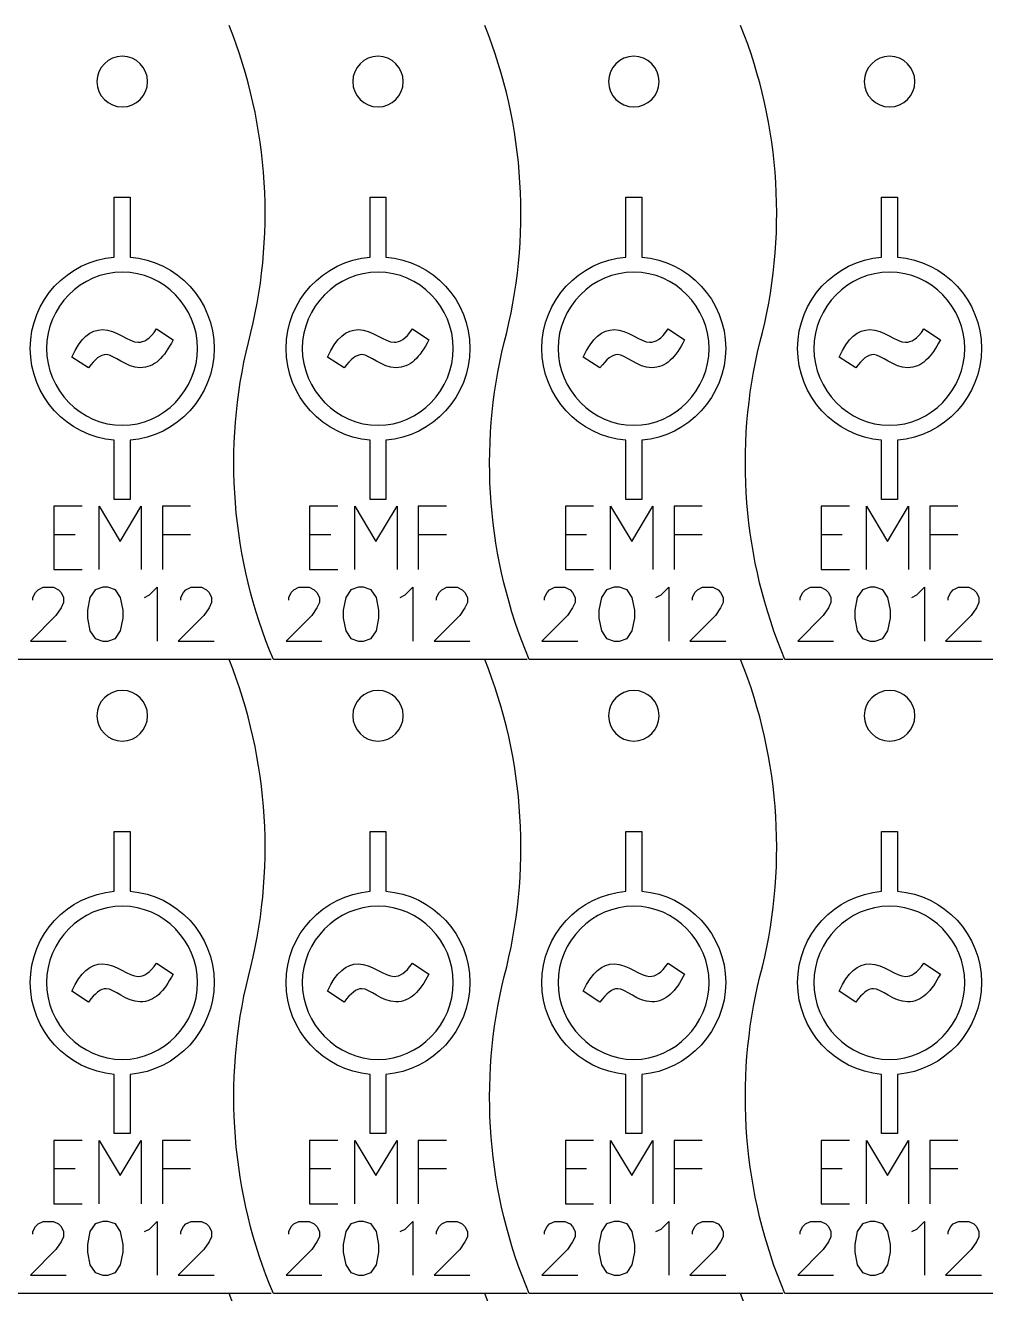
# Model space of a CAD drawing. Header units: millimetres. Extents: x 17 to 566, y -11 to 289.
# Drawn here: x 425.2 to 500.9, y 138.7 to 238.7 of the extents above; entities that cross this region are included whole.
import ezdxf

# ---------------------------------------------------------------- set-up
doc = ezdxf.new("R2010")
doc.units = ezdxf.units.MM
doc.layers.add('cut', color=7, linetype='CONTINUOUS')

msp = doc.modelspace()

# ---------------------------------------------------------------- linework, layer by layer
at = {"layer": 'cut', "color": 7}
for points in [[(434.805291, 234.226564), (434.805291, 234.226564), (434.805291, 234.226564)], [(454.974528, 234.226564), (454.974528, 234.226564), (454.974528, 234.226564)], [(475.143765, 234.226564), (475.143765, 234.226564), (475.143765, 234.226564)], [(495.313002, 234.226564), (495.313002, 234.226564), (495.313002, 234.226564)], [(444.561849, 188.660699), (424.561849, 188.660699)], [(464.731086, 188.660699), (444.731086, 188.660699)], [(484.900323, 188.660699), (464.900323, 188.660699)], [(505.06956, 188.660699), (485.06956, 188.660699)], [(434.805291, 184.22659), (434.805291, 184.22659), (434.805291, 184.22659)], [(454.974528, 184.22659), (454.974528, 184.22659), (454.974528, 184.22659)], [(475.143765, 184.22659), (475.143765, 184.22659), (475.143765, 184.22659)], [(495.313002, 184.22659), (495.313002, 184.22659), (495.313002, 184.22659)], [(444.561849, 138.660726), (424.561849, 138.660726)], [(464.731086, 138.660726), (444.731086, 138.660726)], [(484.900323, 138.660726), (464.900323, 138.660726)], [(505.06956, 138.660726), (485.06956, 138.660726)]]:
    msp.add_lwpolyline(points, dxfattribs=at)
at = {"layer": 'cut', "color": 5}
for points in [[(432.183927, 225.104275), (433.440321, 225.104275), (433.440321, 220.389118)], [(432.183927, 220.389118), (432.183927, 225.104275)], [(452.353164, 225.104275), (453.609558, 225.104275), (453.609558, 220.389118)], [(452.353164, 220.389118), (452.353164, 225.104275)], [(472.5224, 225.104275), (473.778794, 225.104275), (473.778794, 220.389118)], [(472.5224, 220.389118), (472.5224, 225.104275)], [(492.691637, 225.104275), (493.948031, 225.104275), (493.948031, 220.389118)], [(492.691637, 220.389118), (492.691637, 225.104275)], [(435.522568, 214.72441), (436.816994, 213.861374)], [(455.691804, 214.72441), (456.986231, 213.861374)], [(475.861041, 214.72441), (477.155468, 213.861374)], [(496.030278, 214.72441), (497.324705, 213.861374)], [(426.837704, 213.186155), (426.837704, 213.186155)], [(447.00694, 213.186155), (447.00694, 213.186155)], [(467.176177, 213.186155), (467.176177, 213.186155)], [(487.345414, 213.186155), (487.345414, 213.186155)], [(430.139173, 211.64799), (428.825999, 212.5108)], [(450.30841, 211.64799), (448.995236, 212.5108)], [(470.477647, 211.64799), (469.164472, 212.5108)], [(490.646884, 211.64799), (489.333709, 212.5108)], [(433.440321, 205.945346), (433.440321, 201.280478), (432.183927, 201.280478), (432.183927, 205.945346)], [(453.609558, 205.945346), (453.609558, 201.280478), (452.353164, 201.280478), (452.353164, 205.945346)], [(473.778794, 205.945346), (473.778794, 201.280478), (472.5224, 201.280478), (472.5224, 205.945346)], [(493.948031, 205.945346), (493.948031, 201.280478), (492.691637, 201.280478), (492.691637, 205.945346)], [(427.419725, 200.747981), (427.419725, 195.747979)], [(429.641945, 200.747981), (427.419725, 200.747981)], [(430.982301, 200.747981), (432.648964, 197.970203)], [(430.982301, 195.747979), (430.982301, 200.747981)], [(432.648964, 197.970203), (434.31563, 200.747981)], [(434.31563, 200.747981), (434.31563, 195.747979)], [(435.982296, 200.747981), (435.982296, 195.747979)], [(438.20452, 200.747981), (435.982296, 200.747981)], [(447.588962, 200.747981), (447.588962, 195.747979)], [(449.811182, 200.747981), (447.588962, 200.747981)], [(451.151538, 200.747981), (452.818201, 197.970203)], [(451.151538, 195.747979), (451.151538, 200.747981)], [(452.818201, 197.970203), (454.484867, 200.747981)], [(454.484867, 200.747981), (454.484867, 195.747979)], [(456.151533, 200.747981), (456.151533, 195.747979)], [(458.373757, 200.747981), (456.151533, 200.747981)], [(467.758199, 200.747981), (467.758199, 195.747979)], [(469.980419, 200.747981), (467.758199, 200.747981)], [(471.320774, 200.747981), (472.987438, 197.970203)], [(471.320774, 195.747979), (471.320774, 200.747981)], [(472.987438, 197.970203), (474.654104, 200.747981)], [(474.654104, 200.747981), (474.654104, 195.747979)], [(476.32077, 200.747981), (476.32077, 195.747979)], [(478.542993, 200.747981), (476.32077, 200.747981)], [(487.927436, 200.747981), (487.927436, 195.747979)], [(490.149656, 200.747981), (487.927436, 200.747981)], [(491.490011, 200.747981), (493.156675, 197.970203)], [(491.490011, 195.747979), (491.490011, 200.747981)], [(493.156675, 197.970203), (494.823341, 200.747981)], [(494.823341, 200.747981), (494.823341, 195.747979)], [(496.490007, 200.747981), (496.490007, 195.747979)], [(498.71223, 200.747981), (496.490007, 200.747981)], [(427.419725, 198.525757), (429.086388, 198.525757)], [(435.982296, 198.525757), (438.20452, 198.525757)], [(447.588962, 198.525757), (449.255625, 198.525757)], [(456.151533, 198.525757), (458.373757, 198.525757)], [(467.758199, 198.525757), (469.424862, 198.525757)], [(476.32077, 198.525757), (478.542993, 198.525757)], [(487.927436, 198.525757), (489.594099, 198.525757)], [(496.490007, 198.525757), (498.71223, 198.525757)], [(427.419725, 195.747979), (429.641945, 195.747979)], [(447.588962, 195.747979), (449.811182, 195.747979)], [(467.758199, 195.747979), (469.980419, 195.747979)], [(487.927436, 195.747979), (490.149656, 195.747979)], [(425.968688, 193.953004), (426.170708, 194.155024)], [(426.170708, 194.155024), (426.574749, 194.357044)], [(426.574749, 194.357044), (427.38283, 194.357044)], [(427.38283, 194.357044), (427.786871, 194.155024)], [(427.786871, 194.155024), (427.988891, 193.953004)], [(430.665659, 194.155024), (430.261618, 193.548963)], [(431.27172, 194.357044), (430.665659, 194.155024)], [(431.67576, 194.357044), (431.27172, 194.357044)], [(432.281818, 194.155024), (431.67576, 194.357044)], [(432.685859, 193.548963), (432.281818, 194.155024)], [(434.958586, 193.750983), (435.564647, 194.357044)], [(435.564647, 194.357044), (435.564647, 190.114595)], [(437.635354, 193.953004), (437.837374, 194.155024)], [(437.837374, 194.155024), (438.241415, 194.357044)], [(438.241415, 194.357044), (439.049496, 194.357044)], [(439.049496, 194.357044), (439.453536, 194.155024)], [(439.453536, 194.155024), (439.655557, 193.953004)], [(446.137925, 193.953004), (446.339945, 194.155024)], [(446.339945, 194.155024), (446.743986, 194.357044)], [(446.743986, 194.357044), (447.552067, 194.357044)], [(447.552067, 194.357044), (447.956107, 194.155024)], [(447.956107, 194.155024), (448.158128, 193.953004)], [(450.834895, 194.155024), (450.430855, 193.548963)], [(451.440956, 194.357044), (450.834895, 194.155024)], [(451.844997, 194.357044), (451.440956, 194.357044)], [(452.451055, 194.155024), (451.844997, 194.357044)], [(452.855096, 193.548963), (452.451055, 194.155024)], [(455.127823, 193.750983), (455.733884, 194.357044)], [(455.733884, 194.357044), (455.733884, 190.114595)], [(457.804591, 193.953004), (458.006611, 194.155024)], [(458.006611, 194.155024), (458.410651, 194.357044)], [(458.410651, 194.357044), (459.218733, 194.357044)], [(459.218733, 194.357044), (459.622773, 194.155024)], [(459.622773, 194.155024), (459.824794, 193.953004)], [(466.307162, 193.953004), (466.509182, 194.155024)], [(466.509182, 194.155024), (466.913222, 194.357044)], [(466.913222, 194.357044), (467.721304, 194.357044)], [(467.721304, 194.357044), (468.125344, 194.155024)], [(468.125344, 194.155024), (468.327365, 193.953004)], [(471.004132, 194.155024), (470.600092, 193.548963)], [(471.610193, 194.357044), (471.004132, 194.155024)], [(472.014234, 194.357044), (471.610193, 194.357044)], [(472.620292, 194.155024), (472.014234, 194.357044)], [(473.024333, 193.548963), (472.620292, 194.155024)], [(475.29706, 193.750983), (475.903121, 194.357044)], [(475.903121, 194.357044), (475.903121, 190.114595)], [(477.973827, 193.953004), (478.175848, 194.155024)], [(478.175848, 194.155024), (478.579888, 194.357044)], [(478.579888, 194.357044), (479.38797, 194.357044)], [(479.38797, 194.357044), (479.79201, 194.155024)], [(479.79201, 194.155024), (479.994031, 193.953004)], [(486.476398, 193.953004), (486.678419, 194.155024)], [(486.678419, 194.155024), (487.082459, 194.357044)], [(487.082459, 194.357044), (487.890541, 194.357044)], [(487.890541, 194.357044), (488.294581, 194.155024)], [(488.294581, 194.155024), (488.496602, 193.953004)], [(491.173369, 194.155024), (490.769329, 193.548963)], [(491.77943, 194.357044), (491.173369, 194.155024)], [(492.183471, 194.357044), (491.77943, 194.357044)], [(492.789529, 194.155024), (492.183471, 194.357044)], [(493.19357, 193.548963), (492.789529, 194.155024)], [(495.466297, 193.750983), (496.072358, 194.357044)], [(496.072358, 194.357044), (496.072358, 190.114595)], [(498.143064, 193.953004), (498.345085, 194.155024)], [(498.345085, 194.155024), (498.749125, 194.357044)], [(498.749125, 194.357044), (499.557207, 194.357044)], [(499.557207, 194.357044), (499.961247, 194.155024)], [(499.961247, 194.155024), (500.163267, 193.953004)], [(425.766667, 193.548963), (425.968688, 193.953004)], [(425.766667, 193.346943), (425.766667, 193.548963)], [(427.988891, 193.953004), (428.190911, 193.548963)], [(428.190911, 193.144922), (427.988891, 192.740882)], [(428.190911, 193.548963), (428.190911, 193.144922)], [(430.261618, 193.548963), (430.059598, 192.538862)], [(432.887879, 192.538862), (432.685859, 193.548963)], [(434.554545, 193.548963), (434.958586, 193.750983)], [(437.433333, 193.548963), (437.635354, 193.953004)], [(437.433333, 193.346943), (437.433333, 193.548963)], [(439.655557, 193.953004), (439.857577, 193.548963)], [(439.857577, 193.144922), (439.655557, 192.740882)], [(439.857577, 193.548963), (439.857577, 193.144922)], [(445.935904, 193.548963), (446.137925, 193.953004)], [(445.935904, 193.346943), (445.935904, 193.548963)], [(448.158128, 193.953004), (448.360148, 193.548963)], [(448.360148, 193.144922), (448.158128, 192.740882)], [(448.360148, 193.548963), (448.360148, 193.144922)], [(450.430855, 193.548963), (450.228835, 192.538862)], [(453.057116, 192.538862), (452.855096, 193.548963)], [(454.723782, 193.548963), (455.127823, 193.750983)], [(457.60257, 193.548963), (457.804591, 193.953004)], [(457.60257, 193.346943), (457.60257, 193.548963)], [(459.824794, 193.953004), (460.026814, 193.548963)], [(460.026814, 193.144922), (459.824794, 192.740882)], [(460.026814, 193.548963), (460.026814, 193.144922)], [(466.105141, 193.548963), (466.307162, 193.953004)], [(466.105141, 193.346943), (466.105141, 193.548963)], [(468.327365, 193.953004), (468.529385, 193.548963)], [(468.529385, 193.144922), (468.327365, 192.740882)], [(468.529385, 193.548963), (468.529385, 193.144922)], [(470.600092, 193.548963), (470.398071, 192.538862)], [(473.226353, 192.538862), (473.024333, 193.548963)], [(474.893019, 193.548963), (475.29706, 193.750983)], [(477.771807, 193.548963), (477.973827, 193.953004)], [(477.771807, 193.346943), (477.771807, 193.548963)], [(479.994031, 193.953004), (480.196051, 193.548963)], [(480.196051, 193.144922), (479.994031, 192.740882)], [(480.196051, 193.548963), (480.196051, 193.144922)], [(486.274378, 193.548963), (486.476398, 193.953004)], [(486.274378, 193.346943), (486.274378, 193.548963)], [(488.496602, 193.953004), (488.698622, 193.548963)], [(488.698622, 193.144922), (488.496602, 192.740882)], [(488.698622, 193.548963), (488.698622, 193.144922)], [(490.769329, 193.548963), (490.567308, 192.538862)], [(493.39559, 192.538862), (493.19357, 193.548963)], [(495.062256, 193.548963), (495.466297, 193.750983)], [(497.941044, 193.548963), (498.143064, 193.953004)], [(497.941044, 193.346943), (497.941044, 193.548963)], [(500.163267, 193.953004), (500.365288, 193.548963)], [(500.365288, 193.144922), (500.163267, 192.740882)], [(500.365288, 193.548963), (500.365288, 193.144922)], [(427.58485, 192.134821), (425.564647, 190.114595)], [(427.988891, 192.740882), (427.58485, 192.134821)], [(430.059598, 192.538862), (430.059598, 191.932801)], [(432.887879, 191.932801), (432.887879, 192.538862)], [(439.251516, 192.134821), (437.231316, 190.114595)], [(439.655557, 192.740882), (439.251516, 192.134821)], [(447.754087, 192.134821), (445.733884, 190.114595)], [(448.158128, 192.740882), (447.754087, 192.134821)], [(450.228835, 192.538862), (450.228835, 191.932801)], [(453.057116, 191.932801), (453.057116, 192.538862)], [(459.420753, 192.134821), (457.400553, 190.114595)], [(459.824794, 192.740882), (459.420753, 192.134821)], [(467.923324, 192.134821), (465.903121, 190.114595)], [(468.327365, 192.740882), (467.923324, 192.134821)], [(470.398071, 192.538862), (470.398071, 191.932801)], [(473.226353, 191.932801), (473.226353, 192.538862)], [(479.58999, 192.134821), (477.56979, 190.114595)], [(479.994031, 192.740882), (479.58999, 192.134821)], [(488.092561, 192.134821), (486.072358, 190.114595)], [(488.496602, 192.740882), (488.092561, 192.134821)], [(490.567308, 192.538862), (490.567308, 191.932801)], [(493.39559, 191.932801), (493.39559, 192.538862)], [(499.759227, 192.134821), (497.739027, 190.114595)], [(500.163267, 192.740882), (499.759227, 192.134821)], [(430.059598, 191.932801), (430.261618, 190.922682)], [(432.685859, 190.922682), (432.887879, 191.932801)], [(450.228835, 191.932801), (450.430855, 190.922682)], [(452.855096, 190.922682), (453.057116, 191.932801)], [(470.398071, 191.932801), (470.600092, 190.922682)], [(473.024333, 190.922682), (473.226353, 191.932801)], [(490.567308, 191.932801), (490.769329, 190.922682)], [(493.19357, 190.922682), (493.39559, 191.932801)], [(425.564647, 190.114595), (428.392931, 190.114595)], [(430.261618, 190.922682), (430.665659, 190.316638)], [(430.665659, 190.316638), (431.27172, 190.114595)], [(431.27172, 190.114595), (431.67576, 190.114595)], [(431.67576, 190.114595), (432.281818, 190.316638)], [(432.281818, 190.316638), (432.685859, 190.922682)], [(437.231316, 190.114595), (440.059597, 190.114595)], [(445.733884, 190.114595), (448.562168, 190.114595)], [(450.430855, 190.922682), (450.834895, 190.316638)], [(450.834895, 190.316638), (451.440956, 190.114595)], [(451.440956, 190.114595), (451.844997, 190.114595)], [(451.844997, 190.114595), (452.451055, 190.316638)], [(452.451055, 190.316638), (452.855096, 190.922682)], [(457.400553, 190.114595), (460.228834, 190.114595)], [(465.903121, 190.114595), (468.731405, 190.114595)], [(470.600092, 190.922682), (471.004132, 190.316638)], [(471.004132, 190.316638), (471.610193, 190.114595)], [(471.610193, 190.114595), (472.014234, 190.114595)], [(472.014234, 190.114595), (472.620292, 190.316638)], [(472.620292, 190.316638), (473.024333, 190.922682)], [(477.56979, 190.114595), (480.398071, 190.114595)], [(486.072358, 190.114595), (488.900642, 190.114595)], [(490.769329, 190.922682), (491.173369, 190.316638)], [(491.173369, 190.316638), (491.77943, 190.114595)], [(491.77943, 190.114595), (492.183471, 190.114595)], [(492.183471, 190.114595), (492.789529, 190.316638)], [(492.789529, 190.316638), (493.19357, 190.922682)], [(497.739027, 190.114595), (500.567308, 190.114595)], [(432.183927, 175.104302), (433.440321, 175.104302), (433.440321, 170.389144)], [(432.183927, 170.389144), (432.183927, 175.104302)], [(452.353164, 175.104302), (453.609558, 175.104302), (453.609558, 170.389144)], [(452.353164, 170.389144), (452.353164, 175.104302)], [(472.5224, 175.104302), (473.778794, 175.104302), (473.778794, 170.389144)], [(472.5224, 170.389144), (472.5224, 175.104302)], [(492.691637, 175.104302), (493.948031, 175.104302), (493.948031, 170.389144)], [(492.691637, 170.389144), (492.691637, 175.104302)], [(435.522568, 164.724436), (436.816994, 163.861401)], [(455.691804, 164.724436), (456.986231, 163.861401)], [(475.861041, 164.724436), (477.155468, 163.861401)], [(496.030278, 164.724436), (497.324705, 163.861401)], [(426.837704, 163.186181), (426.837704, 163.186181)], [(447.00694, 163.186181), (447.00694, 163.186181)], [(467.176177, 163.186181), (467.176177, 163.186181)], [(487.345414, 163.186181), (487.345414, 163.186181)], [(430.139173, 161.648017), (428.825999, 162.510826)], [(450.30841, 161.648017), (448.995236, 162.510826)], [(470.477647, 161.648017), (469.164472, 162.510826)], [(490.646884, 161.648017), (489.333709, 162.510826)], [(433.440321, 155.945372), (433.440321, 151.280504), (432.183927, 151.280504), (432.183927, 155.945372)], [(453.609558, 155.945372), (453.609558, 151.280504), (452.353164, 151.280504), (452.353164, 155.945372)], [(473.778794, 155.945372), (473.778794, 151.280504), (472.5224, 151.280504), (472.5224, 155.945372)], [(493.948031, 155.945372), (493.948031, 151.280504), (492.691637, 151.280504), (492.691637, 155.945372)], [(427.419725, 150.748007), (427.419725, 145.748006)], [(429.641945, 150.748007), (427.419725, 150.748007)], [(430.982301, 150.748007), (432.648964, 147.970229)], [(430.982301, 145.748006), (430.982301, 150.748007)], [(432.648964, 147.970229), (434.31563, 150.748007)], [(434.31563, 150.748007), (434.31563, 145.748006)], [(435.982296, 150.748007), (435.982296, 145.748006)], [(438.20452, 150.748007), (435.982296, 150.748007)], [(447.588962, 150.748007), (447.588962, 145.748006)], [(449.811182, 150.748007), (447.588962, 150.748007)], [(451.151538, 150.748007), (452.818201, 147.970229)], [(451.151538, 145.748006), (451.151538, 150.748007)], [(452.818201, 147.970229), (454.484867, 150.748007)], [(454.484867, 150.748007), (454.484867, 145.748006)], [(456.151533, 150.748007), (456.151533, 145.748006)], [(458.373757, 150.748007), (456.151533, 150.748007)], [(467.758199, 150.748007), (467.758199, 145.748006)], [(469.980419, 150.748007), (467.758199, 150.748007)], [(471.320774, 150.748007), (472.987438, 147.970229)], [(471.320774, 145.748006), (471.320774, 150.748007)], [(472.987438, 147.970229), (474.654104, 150.748007)], [(474.654104, 150.748007), (474.654104, 145.748006)], [(476.32077, 150.748007), (476.32077, 145.748006)], [(478.542993, 150.748007), (476.32077, 150.748007)], [(487.927436, 150.748007), (487.927436, 145.748006)], [(490.149656, 150.748007), (487.927436, 150.748007)], [(491.490011, 150.748007), (493.156675, 147.970229)], [(491.490011, 145.748006), (491.490011, 150.748007)], [(493.156675, 147.970229), (494.823341, 150.748007)], [(494.823341, 150.748007), (494.823341, 145.748006)], [(496.490007, 150.748007), (496.490007, 145.748006)], [(498.71223, 150.748007), (496.490007, 150.748007)], [(427.419725, 148.525784), (429.086388, 148.525784)], [(435.982296, 148.525784), (438.20452, 148.525784)], [(447.588962, 148.525784), (449.255625, 148.525784)], [(456.151533, 148.525784), (458.373757, 148.525784)], [(467.758199, 148.525784), (469.424862, 148.525784)], [(476.32077, 148.525784), (478.542993, 148.525784)], [(487.927436, 148.525784), (489.594099, 148.525784)], [(496.490007, 148.525784), (498.71223, 148.525784)], [(427.419725, 145.748006), (429.641945, 145.748006)], [(447.588962, 145.748006), (449.811182, 145.748006)], [(467.758199, 145.748006), (469.980419, 145.748006)], [(487.927436, 145.748006), (490.149656, 145.748006)], [(425.968688, 143.95303), (426.170708, 144.155051)], [(426.170708, 144.155051), (426.574749, 144.357071)], [(426.574749, 144.357071), (427.38283, 144.357071)], [(427.38283, 144.357071), (427.786871, 144.155051)], [(427.786871, 144.155051), (427.988891, 143.95303)], [(430.665659, 144.155051), (430.261618, 143.54899)], [(431.27172, 144.357071), (430.665659, 144.155051)], [(431.67576, 144.357071), (431.27172, 144.357071)], [(432.281818, 144.155051), (431.67576, 144.357071)], [(432.685859, 143.54899), (432.281818, 144.155051)], [(434.958586, 143.75101), (435.564647, 144.357071)], [(435.564647, 144.357071), (435.564647, 140.114622)], [(437.635354, 143.95303), (437.837374, 144.155051)], [(437.837374, 144.155051), (438.241415, 144.357071)], [(438.241415, 144.357071), (439.049496, 144.357071)], [(439.049496, 144.357071), (439.453536, 144.155051)], [(439.453536, 144.155051), (439.655557, 143.95303)], [(446.137925, 143.95303), (446.339945, 144.155051)], [(446.339945, 144.155051), (446.743986, 144.357071)], [(446.743986, 144.357071), (447.552067, 144.357071)], [(447.552067, 144.357071), (447.956107, 144.155051)], [(447.956107, 144.155051), (448.158128, 143.95303)], [(450.834895, 144.155051), (450.430855, 143.54899)], [(451.440956, 144.357071), (450.834895, 144.155051)], [(451.844997, 144.357071), (451.440956, 144.357071)], [(452.451055, 144.155051), (451.844997, 144.357071)], [(452.855096, 143.54899), (452.451055, 144.155051)], [(455.127823, 143.75101), (455.733884, 144.357071)], [(455.733884, 144.357071), (455.733884, 140.114622)], [(457.804591, 143.95303), (458.006611, 144.155051)], [(458.006611, 144.155051), (458.410651, 144.357071)], [(458.410651, 144.357071), (459.218733, 144.357071)], [(459.218733, 144.357071), (459.622773, 144.155051)], [(459.622773, 144.155051), (459.824794, 143.95303)], [(466.307162, 143.95303), (466.509182, 144.155051)], [(466.509182, 144.155051), (466.913222, 144.357071)], [(466.913222, 144.357071), (467.721304, 144.357071)], [(467.721304, 144.357071), (468.125344, 144.155051)], [(468.125344, 144.155051), (468.327365, 143.95303)], [(471.004132, 144.155051), (470.600092, 143.54899)], [(471.610193, 144.357071), (471.004132, 144.155051)], [(472.014234, 144.357071), (471.610193, 144.357071)], [(472.620292, 144.155051), (472.014234, 144.357071)], [(473.024333, 143.54899), (472.620292, 144.155051)], [(475.29706, 143.75101), (475.903121, 144.357071)], [(475.903121, 144.357071), (475.903121, 140.114622)], [(477.973827, 143.95303), (478.175848, 144.155051)], [(478.175848, 144.155051), (478.579888, 144.357071)], [(478.579888, 144.357071), (479.38797, 144.357071)], [(479.38797, 144.357071), (479.79201, 144.155051)], [(479.79201, 144.155051), (479.994031, 143.95303)], [(486.476398, 143.95303), (486.678419, 144.155051)], [(486.678419, 144.155051), (487.082459, 144.357071)], [(487.082459, 144.357071), (487.890541, 144.357071)], [(487.890541, 144.357071), (488.294581, 144.155051)], [(488.294581, 144.155051), (488.496602, 143.95303)], [(491.173369, 144.155051), (490.769329, 143.54899)], [(491.77943, 144.357071), (491.173369, 144.155051)], [(492.183471, 144.357071), (491.77943, 144.357071)], [(492.789529, 144.155051), (492.183471, 144.357071)], [(493.19357, 143.54899), (492.789529, 144.155051)], [(495.466297, 143.75101), (496.072358, 144.357071)], [(496.072358, 144.357071), (496.072358, 140.114622)], [(498.143064, 143.95303), (498.345085, 144.155051)], [(498.345085, 144.155051), (498.749125, 144.357071)], [(498.749125, 144.357071), (499.557207, 144.357071)], [(499.557207, 144.357071), (499.961247, 144.155051)], [(499.961247, 144.155051), (500.163267, 143.95303)], [(425.766667, 143.54899), (425.968688, 143.95303)], [(425.766667, 143.346969), (425.766667, 143.54899)], [(427.988891, 143.95303), (428.190911, 143.54899)], [(428.190911, 143.144949), (427.988891, 142.740908)], [(428.190911, 143.54899), (428.190911, 143.144949)], [(430.261618, 143.54899), (430.059598, 142.538888)], [(432.887879, 142.538888), (432.685859, 143.54899)], [(434.554545, 143.54899), (434.958586, 143.75101)], [(437.433333, 143.54899), (437.635354, 143.95303)], [(437.433333, 143.346969), (437.433333, 143.54899)], [(439.655557, 143.95303), (439.857577, 143.54899)], [(439.857577, 143.144949), (439.655557, 142.740908)], [(439.857577, 143.54899), (439.857577, 143.144949)], [(445.935904, 143.54899), (446.137925, 143.95303)], [(445.935904, 143.346969), (445.935904, 143.54899)], [(448.158128, 143.95303), (448.360148, 143.54899)], [(448.360148, 143.144949), (448.158128, 142.740908)], [(448.360148, 143.54899), (448.360148, 143.144949)], [(450.430855, 143.54899), (450.228835, 142.538888)], [(453.057116, 142.538888), (452.855096, 143.54899)], [(454.723782, 143.54899), (455.127823, 143.75101)], [(457.60257, 143.54899), (457.804591, 143.95303)], [(457.60257, 143.346969), (457.60257, 143.54899)], [(459.824794, 143.95303), (460.026814, 143.54899)], [(460.026814, 143.144949), (459.824794, 142.740908)], [(460.026814, 143.54899), (460.026814, 143.144949)], [(466.105141, 143.54899), (466.307162, 143.95303)], [(466.105141, 143.346969), (466.105141, 143.54899)], [(468.327365, 143.95303), (468.529385, 143.54899)], [(468.529385, 143.144949), (468.327365, 142.740908)], [(468.529385, 143.54899), (468.529385, 143.144949)], [(470.600092, 143.54899), (470.398071, 142.538888)], [(473.226353, 142.538888), (473.024333, 143.54899)], [(474.893019, 143.54899), (475.29706, 143.75101)], [(477.771807, 143.54899), (477.973827, 143.95303)], [(477.771807, 143.346969), (477.771807, 143.54899)], [(479.994031, 143.95303), (480.196051, 143.54899)], [(480.196051, 143.144949), (479.994031, 142.740908)], [(480.196051, 143.54899), (480.196051, 143.144949)], [(486.274378, 143.54899), (486.476398, 143.95303)], [(486.274378, 143.346969), (486.274378, 143.54899)], [(488.496602, 143.95303), (488.698622, 143.54899)], [(488.698622, 143.144949), (488.496602, 142.740908)], [(488.698622, 143.54899), (488.698622, 143.144949)], [(490.769329, 143.54899), (490.567308, 142.538888)], [(493.39559, 142.538888), (493.19357, 143.54899)], [(495.062256, 143.54899), (495.466297, 143.75101)], [(497.941044, 143.54899), (498.143064, 143.95303)], [(497.941044, 143.346969), (497.941044, 143.54899)], [(500.163267, 143.95303), (500.365288, 143.54899)], [(500.365288, 143.144949), (500.163267, 142.740908)], [(500.365288, 143.54899), (500.365288, 143.144949)], [(427.58485, 142.134848), (425.564647, 140.114622)], [(427.988891, 142.740908), (427.58485, 142.134848)], [(430.059598, 142.538888), (430.059598, 141.932827)], [(432.887879, 141.932827), (432.887879, 142.538888)], [(439.251516, 142.134848), (437.231316, 140.114622)], [(439.655557, 142.740908), (439.251516, 142.134848)], [(447.754087, 142.134848), (445.733884, 140.114622)], [(448.158128, 142.740908), (447.754087, 142.134848)], [(450.228835, 142.538888), (450.228835, 141.932827)], [(453.057116, 141.932827), (453.057116, 142.538888)], [(459.420753, 142.134848), (457.400553, 140.114622)], [(459.824794, 142.740908), (459.420753, 142.134848)], [(467.923324, 142.134848), (465.903121, 140.114622)], [(468.327365, 142.740908), (467.923324, 142.134848)], [(470.398071, 142.538888), (470.398071, 141.932827)], [(473.226353, 141.932827), (473.226353, 142.538888)], [(479.58999, 142.134848), (477.56979, 140.114622)], [(479.994031, 142.740908), (479.58999, 142.134848)], [(488.092561, 142.134848), (486.072358, 140.114622)], [(488.496602, 142.740908), (488.092561, 142.134848)], [(490.567308, 142.538888), (490.567308, 141.932827)], [(493.39559, 141.932827), (493.39559, 142.538888)], [(499.759227, 142.134848), (497.739027, 140.114622)], [(500.163267, 142.740908), (499.759227, 142.134848)], [(430.059598, 141.932827), (430.261618, 140.922709)], [(432.685859, 140.922709), (432.887879, 141.932827)], [(450.228835, 141.932827), (450.430855, 140.922709)], [(452.855096, 140.922709), (453.057116, 141.932827)], [(470.398071, 141.932827), (470.600092, 140.922709)], [(473.024333, 140.922709), (473.226353, 141.932827)], [(490.567308, 141.932827), (490.769329, 140.922709)], [(493.19357, 140.922709), (493.39559, 141.932827)], [(425.564647, 140.114622), (428.392931, 140.114622)], [(430.261618, 140.922709), (430.665659, 140.316665)], [(430.665659, 140.316665), (431.27172, 140.114622)], [(431.27172, 140.114622), (431.67576, 140.114622)], [(431.67576, 140.114622), (432.281818, 140.316665)], [(432.281818, 140.316665), (432.685859, 140.922709)], [(437.231316, 140.114622), (440.059597, 140.114622)], [(445.733884, 140.114622), (448.562168, 140.114622)], [(450.430855, 140.922709), (450.834895, 140.316665)], [(450.834895, 140.316665), (451.440956, 140.114622)], [(451.440956, 140.114622), (451.844997, 140.114622)], [(451.844997, 140.114622), (452.451055, 140.316665)], [(452.451055, 140.316665), (452.855096, 140.922709)], [(457.400553, 140.114622), (460.228834, 140.114622)], [(465.903121, 140.114622), (468.731405, 140.114622)], [(470.600092, 140.922709), (471.004132, 140.316665)], [(471.004132, 140.316665), (471.610193, 140.114622)], [(471.610193, 140.114622), (472.014234, 140.114622)], [(472.014234, 140.114622), (472.620292, 140.316665)], [(472.620292, 140.316665), (473.024333, 140.922709)], [(477.56979, 140.114622), (480.398071, 140.114622)], [(486.072358, 140.114622), (488.900642, 140.114622)], [(490.769329, 140.922709), (491.173369, 140.316665)], [(491.173369, 140.316665), (491.77943, 140.114622)], [(491.77943, 140.114622), (492.183471, 140.114622)], [(492.183471, 140.114622), (492.789529, 140.316665)], [(492.789529, 140.316665), (493.19357, 140.922709)], [(497.739027, 140.114622), (500.567308, 140.114622)]]:
    msp.add_lwpolyline(points, dxfattribs=at)
at = {"layer": 'cut', "color": 7}
for points in [[(442.759555, 213.660675), (444.949024, 221.868369), (444.404677, 230.780839), (441.231635, 238.660673)], [(462.928792, 213.660675), (465.118261, 221.868369), (464.573914, 230.780839), (461.400872, 238.660673)], [(483.098029, 213.660675), (485.287498, 221.868369), (484.74315, 230.780839), (481.570109, 238.660673)], [(432.812122, 236.219733), (431.711326, 236.219733), (430.818953, 235.327357), (430.818953, 234.226564)], [(434.805291, 234.226564), (434.805291, 235.327357), (433.912919, 236.219733), (432.812122, 236.219733)], [(452.981359, 236.219733), (451.880563, 236.219733), (450.98819, 235.327357), (450.98819, 234.226564)], [(454.974528, 234.226564), (454.974528, 235.327357), (454.082156, 236.219733), (452.981359, 236.219733)], [(473.150596, 236.219733), (472.0498, 236.219733), (471.157427, 235.327357), (471.157427, 234.226564)], [(475.143765, 234.226564), (475.143765, 235.327357), (474.251393, 236.219733), (473.150596, 236.219733)], [(493.319833, 236.219733), (492.219036, 236.219733), (491.326664, 235.327357), (491.326664, 234.226564)], [(495.313002, 234.226564), (495.313002, 235.327357), (494.420629, 236.219733), (493.319833, 236.219733)], [(430.818953, 234.226564), (430.818953, 233.125761), (431.711326, 232.233395), (432.812122, 232.233395)], [(432.812122, 232.233395), (433.912919, 232.233395), (434.805291, 233.125761), (434.805291, 234.226564)], [(450.98819, 234.226564), (450.98819, 233.125761), (451.880563, 232.233395), (452.981359, 232.233395)], [(452.981359, 232.233395), (454.082156, 232.233395), (454.974528, 233.125761), (454.974528, 234.226564)], [(471.157427, 234.226564), (471.157427, 233.125761), (472.0498, 232.233395), (473.150596, 232.233395)], [(473.150596, 232.233395), (474.251393, 232.233395), (475.143765, 233.125761), (475.143765, 234.226564)], [(491.326664, 234.226564), (491.326664, 233.125761), (492.219036, 232.233395), (493.319833, 232.233395)], [(493.319833, 232.233395), (494.420629, 232.233395), (495.313002, 233.125761), (495.313002, 234.226564)], [(444.731086, 188.660699), (441.415492, 196.492973), (440.712643, 205.405454), (442.759555, 213.660675)], [(464.900323, 188.660699), (461.584729, 196.492973), (460.88188, 205.405454), (462.928792, 213.660675)], [(485.06956, 188.660699), (481.753966, 196.492973), (481.051116, 205.405454), (483.098029, 213.660675)], [(442.759555, 163.660701), (444.949024, 171.868395), (444.404677, 180.780866), (441.231635, 188.660699)], [(462.928792, 163.660701), (465.118261, 171.868395), (464.573914, 180.780866), (461.400872, 188.660699)], [(483.098029, 163.660701), (485.287498, 171.868395), (484.74315, 180.780866), (481.570109, 188.660699)], [(432.812122, 186.219759), (431.711326, 186.219759), (430.818953, 185.327384), (430.818953, 184.22659)], [(434.805291, 184.22659), (434.805291, 185.327384), (433.912919, 186.219759), (432.812122, 186.219759)], [(452.981359, 186.219759), (451.880563, 186.219759), (450.98819, 185.327384), (450.98819, 184.22659)], [(454.974528, 184.22659), (454.974528, 185.327384), (454.082156, 186.219759), (452.981359, 186.219759)], [(473.150596, 186.219759), (472.0498, 186.219759), (471.157427, 185.327384), (471.157427, 184.22659)], [(475.143765, 184.22659), (475.143765, 185.327384), (474.251393, 186.219759), (473.150596, 186.219759)], [(493.319833, 186.219759), (492.219036, 186.219759), (491.326664, 185.327384), (491.326664, 184.22659)], [(495.313002, 184.22659), (495.313002, 185.327384), (494.420629, 186.219759), (493.319833, 186.219759)], [(430.818953, 184.22659), (430.818953, 183.125788), (431.711326, 182.233421), (432.812122, 182.233421)], [(432.812122, 182.233421), (433.912919, 182.233421), (434.805291, 183.125788), (434.805291, 184.22659)], [(450.98819, 184.22659), (450.98819, 183.125788), (451.880563, 182.233421), (452.981359, 182.233421)], [(452.981359, 182.233421), (454.082156, 182.233421), (454.974528, 183.125788), (454.974528, 184.22659)], [(471.157427, 184.22659), (471.157427, 183.125788), (472.0498, 182.233421), (473.150596, 182.233421)], [(473.150596, 182.233421), (474.251393, 182.233421), (475.143765, 183.125788), (475.143765, 184.22659)], [(491.326664, 184.22659), (491.326664, 183.125788), (492.219036, 182.233421), (493.319833, 182.233421)], [(493.319833, 182.233421), (494.420629, 182.233421), (495.313002, 183.125788), (495.313002, 184.22659)], [(444.731086, 138.660726), (441.415492, 146.492999), (440.712643, 155.405481), (442.759555, 163.660701)], [(464.900323, 138.660726), (461.584729, 146.492999), (460.88188, 155.405481), (462.928792, 163.660701)], [(485.06956, 138.660726), (481.753966, 146.492999), (481.051116, 155.405481), (483.098029, 163.660701)], [(442.759555, 113.660728), (444.949024, 121.868422), (444.404677, 130.780892), (441.231635, 138.660726)], [(462.928792, 113.660728), (465.118261, 121.868422), (464.573914, 130.780892), (461.400872, 138.660726)], [(483.098029, 113.660728), (485.287498, 121.868422), (484.74315, 130.780892), (481.570109, 138.660726)]]:
    msp.add_open_spline(points, degree=3, dxfattribs=at)
at = {"layer": 'cut', "color": 5}
for points in [[(425.562022, 213.186155), (425.562022, 216.975273), (428.469583, 220.070404), (432.183927, 220.389118)], [(433.440321, 220.389118), (437.117276, 220.089031), (440.062222, 216.994013), (440.062222, 213.186155)], [(445.731259, 213.186155), (445.731259, 216.975273), (448.63882, 220.070404), (452.353164, 220.389118)], [(453.609558, 220.389118), (457.286512, 220.089031), (460.231459, 216.994013), (460.231459, 213.186155)], [(465.900496, 213.186155), (465.900496, 216.975273), (468.808057, 220.070404), (472.5224, 220.389118)], [(473.778794, 220.389118), (477.455749, 220.089031), (480.400696, 216.994013), (480.400696, 213.186155)], [(486.069733, 213.186155), (486.069733, 216.975273), (488.977294, 220.070404), (492.691637, 220.389118)], [(493.948031, 220.389118), (497.624986, 220.089031), (500.569933, 216.994013), (500.569933, 213.186155)], [(432.821659, 219.207479), (429.538934, 219.207479), (426.837704, 216.449914), (426.837704, 213.186155)], [(438.749367, 213.186155), (438.749367, 216.449914), (436.066669, 219.207479), (432.821659, 219.207479)], [(452.990895, 219.207479), (449.708171, 219.207479), (447.00694, 216.449914), (447.00694, 213.186155)], [(458.918604, 213.186155), (458.918604, 216.449914), (456.235906, 219.207479), (452.990895, 219.207479)], [(473.160132, 219.207479), (469.877408, 219.207479), (467.176177, 216.449914), (467.176177, 213.186155)], [(479.08784, 213.186155), (479.08784, 216.449914), (476.405143, 219.207479), (473.160132, 219.207479)], [(493.329369, 219.207479), (490.046645, 219.207479), (487.345414, 216.449914), (487.345414, 213.186155)], [(499.257077, 213.186155), (499.257077, 216.449914), (496.57438, 219.207479), (493.329369, 219.207479)], [(428.825999, 212.5108), (429.520189, 214.01146), (430.308007, 214.667934), (431.264766, 214.667934)], [(431.264766, 214.667934), (432.296302, 214.667934), (433.327943, 213.673778), (434.078374, 213.673778)], [(434.078374, 213.673778), (434.52842, 213.673778), (434.960039, 213.898879), (435.522568, 214.72441)], [(448.995236, 212.5108), (449.689426, 214.01146), (450.477244, 214.667934), (451.434002, 214.667934)], [(451.434002, 214.667934), (452.465539, 214.667934), (453.49718, 213.673778), (454.247611, 213.673778)], [(454.247611, 213.673778), (454.697657, 213.673778), (455.129276, 213.898879), (455.691804, 214.72441)], [(469.164472, 212.5108), (469.858663, 214.01146), (470.646481, 214.667934), (471.603239, 214.667934)], [(471.603239, 214.667934), (472.634776, 214.667934), (473.666416, 213.673778), (474.416848, 213.673778)], [(474.416848, 213.673778), (474.866894, 213.673778), (475.298513, 213.898879), (475.861041, 214.72441)], [(489.333709, 212.5108), (490.0279, 214.01146), (490.815717, 214.667934), (491.772476, 214.667934)], [(491.772476, 214.667934), (492.804013, 214.667934), (493.835653, 213.673778), (494.586085, 213.673778)], [(494.586085, 213.673778), (495.036131, 213.673778), (495.46775, 213.898879), (496.030278, 214.72441)], [(432.183927, 205.945346), (428.469583, 206.264288), (425.562022, 209.415669), (425.562022, 213.186155)], [(426.837704, 213.186155), (426.837704, 209.922176), (429.538934, 207.12732), (432.821659, 207.12732)], [(432.821659, 207.12732), (436.066669, 207.12732), (438.749367, 209.922176), (438.749367, 213.186155)], [(440.062222, 213.186155), (440.062222, 209.415669), (437.117276, 206.245545), (433.440321, 205.945346)], [(436.816994, 213.861374), (436.104058, 212.49206), (435.372696, 211.666758), (434.228463, 211.666758)], [(452.353164, 205.945346), (448.63882, 206.264288), (445.731259, 209.415669), (445.731259, 213.186155)], [(447.00694, 213.186155), (447.00694, 209.922176), (449.708171, 207.12732), (452.990895, 207.12732)], [(452.990895, 207.12732), (456.235906, 207.12732), (458.918604, 209.922176), (458.918604, 213.186155)], [(460.231459, 213.186155), (460.231459, 209.415669), (457.286512, 206.245545), (453.609558, 205.945346)], [(456.986231, 213.861374), (456.273295, 212.49206), (455.541933, 211.666758), (454.3977, 211.666758)], [(472.5224, 205.945346), (468.808057, 206.264288), (465.900496, 209.415669), (465.900496, 213.186155)], [(467.176177, 213.186155), (467.176177, 209.922176), (469.877408, 207.12732), (473.160132, 207.12732)], [(473.160132, 207.12732), (476.405143, 207.12732), (479.08784, 209.922176), (479.08784, 213.186155)], [(480.400696, 213.186155), (480.400696, 209.415669), (477.455749, 206.245545), (473.778794, 205.945346)], [(477.155468, 213.861374), (476.442532, 212.49206), (475.71117, 211.666758), (474.566937, 211.666758)], [(492.691637, 205.945346), (488.977294, 206.264288), (486.069733, 209.415669), (486.069733, 213.186155)], [(487.345414, 213.186155), (487.345414, 209.922176), (490.046645, 207.12732), (493.329369, 207.12732)], [(493.329369, 207.12732), (496.57438, 207.12732), (499.257077, 209.922176), (499.257077, 213.186155)], [(500.569933, 213.186155), (500.569933, 209.415669), (497.624986, 206.245545), (493.948031, 205.945346)], [(497.324705, 213.861374), (496.611769, 212.49206), (495.880407, 211.666758), (494.736174, 211.666758)], [(431.545977, 212.698619), (431.095825, 212.698619), (430.664422, 212.341859), (430.139173, 211.64799)], [(434.228463, 211.666758), (433.121616, 211.666758), (432.165179, 212.698619), (431.545977, 212.698619)], [(451.715214, 212.698619), (451.265061, 212.698619), (450.833659, 212.341859), (450.30841, 211.64799)], [(454.3977, 211.666758), (453.290853, 211.666758), (452.334416, 212.698619), (451.715214, 212.698619)], [(471.884451, 212.698619), (471.434298, 212.698619), (471.002896, 212.341859), (470.477647, 211.64799)], [(474.566937, 211.666758), (473.460089, 211.666758), (472.503652, 212.698619), (471.884451, 212.698619)], [(492.053688, 212.698619), (491.603535, 212.698619), (491.172133, 212.341859), (490.646884, 211.64799)], [(494.736174, 211.666758), (493.629326, 211.666758), (492.672889, 212.698619), (492.053688, 212.698619)], [(425.562022, 163.186181), (425.562022, 166.9753), (428.469583, 170.070431), (432.183927, 170.389144)], [(433.440321, 170.389144), (437.117276, 170.089057), (440.062222, 166.994039), (440.062222, 163.186181)], [(445.731259, 163.186181), (445.731259, 166.9753), (448.63882, 170.070431), (452.353164, 170.389144)], [(453.609558, 170.389144), (457.286512, 170.089057), (460.231459, 166.994039), (460.231459, 163.186181)], [(465.900496, 163.186181), (465.900496, 166.9753), (468.808057, 170.070431), (472.5224, 170.389144)], [(473.778794, 170.389144), (477.455749, 170.089057), (480.400696, 166.994039), (480.400696, 163.186181)], [(486.069733, 163.186181), (486.069733, 166.9753), (488.977294, 170.070431), (492.691637, 170.389144)], [(493.948031, 170.389144), (497.624986, 170.089057), (500.569933, 166.994039), (500.569933, 163.186181)], [(432.821659, 169.207505), (429.538934, 169.207505), (426.837704, 166.44994), (426.837704, 163.186181)], [(438.749367, 163.186181), (438.749367, 166.44994), (436.066669, 169.207505), (432.821659, 169.207505)], [(452.990895, 169.207505), (449.708171, 169.207505), (447.00694, 166.44994), (447.00694, 163.186181)], [(458.918604, 163.186181), (458.918604, 166.44994), (456.235906, 169.207505), (452.990895, 169.207505)], [(473.160132, 169.207505), (469.877408, 169.207505), (467.176177, 166.44994), (467.176177, 163.186181)], [(479.08784, 163.186181), (479.08784, 166.44994), (476.405143, 169.207505), (473.160132, 169.207505)], [(493.329369, 169.207505), (490.046645, 169.207505), (487.345414, 166.44994), (487.345414, 163.186181)], [(499.257077, 163.186181), (499.257077, 166.44994), (496.57438, 169.207505), (493.329369, 169.207505)], [(428.825999, 162.510826), (429.520189, 164.011487), (430.308007, 164.667961), (431.264766, 164.667961)], [(431.264766, 164.667961), (432.296302, 164.667961), (433.327943, 163.673805), (434.078374, 163.673805)], [(434.078374, 163.673805), (434.52842, 163.673805), (434.960039, 163.898905), (435.522568, 164.724436)], [(448.995236, 162.510826), (449.689426, 164.011487), (450.477244, 164.667961), (451.434002, 164.667961)], [(451.434002, 164.667961), (452.465539, 164.667961), (453.49718, 163.673805), (454.247611, 163.673805)], [(454.247611, 163.673805), (454.697657, 163.673805), (455.129276, 163.898905), (455.691804, 164.724436)], [(469.164472, 162.510826), (469.858663, 164.011487), (470.646481, 164.667961), (471.603239, 164.667961)], [(471.603239, 164.667961), (472.634776, 164.667961), (473.666416, 163.673805), (474.416848, 163.673805)], [(474.416848, 163.673805), (474.866894, 163.673805), (475.298513, 163.898905), (475.861041, 164.724436)], [(489.333709, 162.510826), (490.0279, 164.011487), (490.815717, 164.667961), (491.772476, 164.667961)], [(491.772476, 164.667961), (492.804013, 164.667961), (493.835653, 163.673805), (494.586085, 163.673805)], [(494.586085, 163.673805), (495.036131, 163.673805), (495.46775, 163.898905), (496.030278, 164.724436)], [(432.183927, 155.945372), (428.469583, 156.264314), (425.562022, 159.415695), (425.562022, 163.186181)], [(426.837704, 163.186181), (426.837704, 159.922202), (429.538934, 157.127347), (432.821659, 157.127347)], [(432.821659, 157.127347), (436.066669, 157.127347), (438.749367, 159.922202), (438.749367, 163.186181)], [(440.062222, 163.186181), (440.062222, 159.415695), (437.117276, 156.245572), (433.440321, 155.945372)], [(436.816994, 163.861401), (436.104058, 162.492087), (435.372696, 161.666784), (434.228463, 161.666784)], [(452.353164, 155.945372), (448.63882, 156.264314), (445.731259, 159.415695), (445.731259, 163.186181)], [(447.00694, 163.186181), (447.00694, 159.922202), (449.708171, 157.127347), (452.990895, 157.127347)], [(452.990895, 157.127347), (456.235906, 157.127347), (458.918604, 159.922202), (458.918604, 163.186181)], [(460.231459, 163.186181), (460.231459, 159.415695), (457.286512, 156.245572), (453.609558, 155.945372)], [(456.986231, 163.861401), (456.273295, 162.492087), (455.541933, 161.666784), (454.3977, 161.666784)], [(472.5224, 155.945372), (468.808057, 156.264314), (465.900496, 159.415695), (465.900496, 163.186181)], [(467.176177, 163.186181), (467.176177, 159.922202), (469.877408, 157.127347), (473.160132, 157.127347)], [(473.160132, 157.127347), (476.405143, 157.127347), (479.08784, 159.922202), (479.08784, 163.186181)], [(480.400696, 163.186181), (480.400696, 159.415695), (477.455749, 156.245572), (473.778794, 155.945372)], [(477.155468, 163.861401), (476.442532, 162.492087), (475.71117, 161.666784), (474.566937, 161.666784)], [(492.691637, 155.945372), (488.977294, 156.264314), (486.069733, 159.415695), (486.069733, 163.186181)], [(487.345414, 163.186181), (487.345414, 159.922202), (490.046645, 157.127347), (493.329369, 157.127347)], [(493.329369, 157.127347), (496.57438, 157.127347), (499.257077, 159.922202), (499.257077, 163.186181)], [(500.569933, 163.186181), (500.569933, 159.415695), (497.624986, 156.245572), (493.948031, 155.945372)], [(497.324705, 163.861401), (496.611769, 162.492087), (495.880407, 161.666784), (494.736174, 161.666784)], [(431.545977, 162.698645), (431.095825, 162.698645), (430.664422, 162.341885), (430.139173, 161.648017)], [(434.228463, 161.666784), (433.121616, 161.666784), (432.165179, 162.698645), (431.545977, 162.698645)], [(451.715214, 162.698645), (451.265061, 162.698645), (450.833659, 162.341885), (450.30841, 161.648017)], [(454.3977, 161.666784), (453.290853, 161.666784), (452.334416, 162.698645), (451.715214, 162.698645)], [(471.884451, 162.698645), (471.434298, 162.698645), (471.002896, 162.341885), (470.477647, 161.648017)], [(474.566937, 161.666784), (473.460089, 161.666784), (472.503652, 162.698645), (471.884451, 162.698645)], [(492.053688, 162.698645), (491.603535, 162.698645), (491.172133, 162.341885), (490.646884, 161.648017)], [(494.736174, 161.666784), (493.629326, 161.666784), (492.672889, 162.698645), (492.053688, 162.698645)]]:
    msp.add_open_spline(points, degree=3, dxfattribs=at)

doc.saveas('drawing.dxf')
